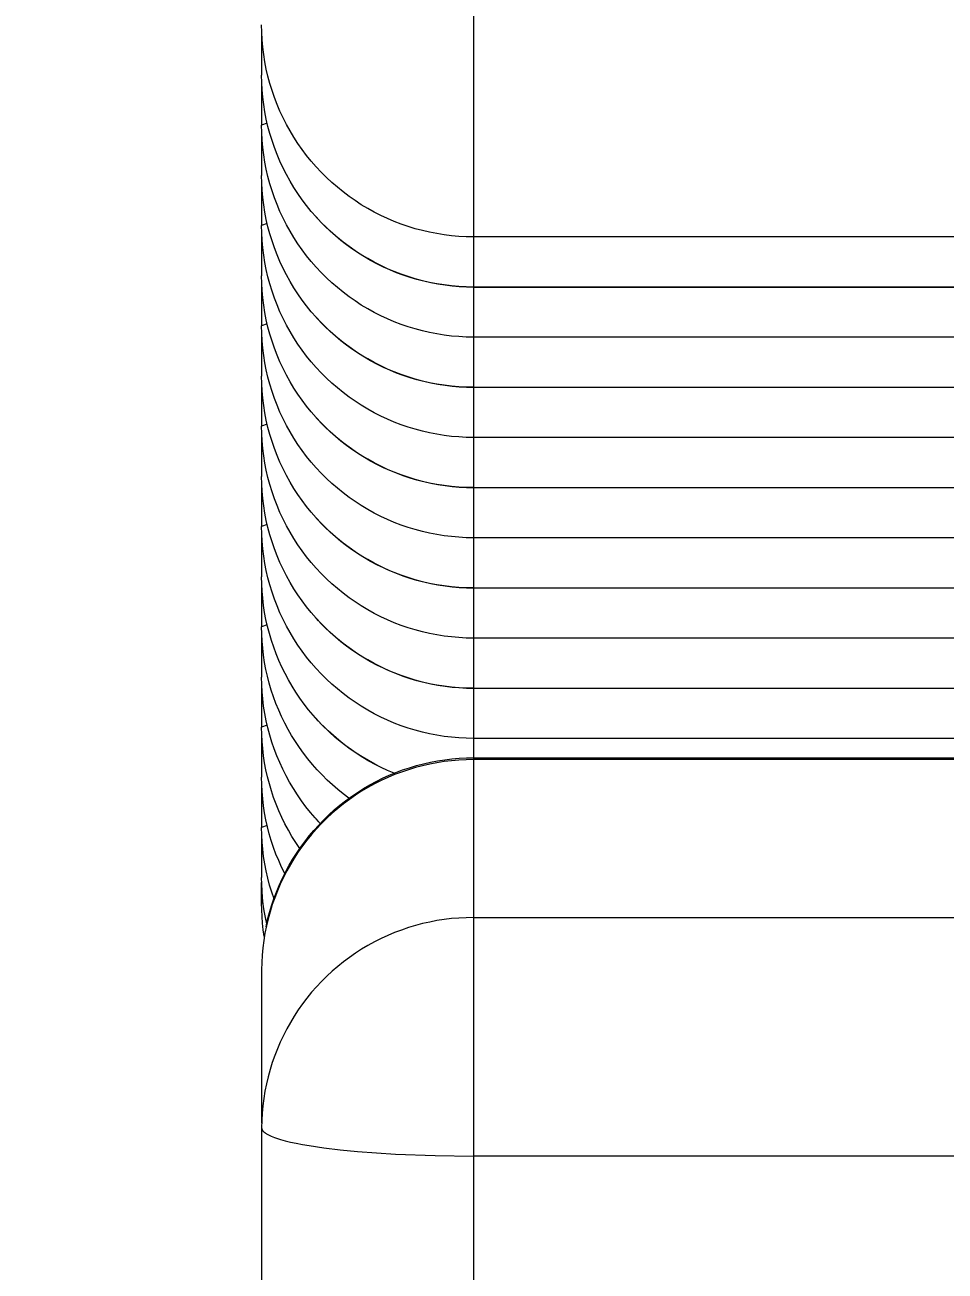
# Model space of a CAD drawing. Header units: inches. Extents: x -16 to 183, y -17 to 123.
# Drawn here: x -7.903 to -7.049, y 120.677 to 121.833 of the extents above; entities that cross this region are included whole.
import ezdxf

# ---------------------------------------------------------------- set-up
doc = ezdxf.new("R2010")
doc.units = ezdxf.units.IN
doc.layers.add('ZANO_R', color=7, linetype='Continuous', lineweight=0)
doc.layers.add('ZANO_W', color=1, linetype='Continuous', lineweight=0)
doc.styles.get("Standard").update_dxf_attribs({"font": 'arial.ttf'})
doc.dimstyles.new('amerykanie', dxfattribs={"dimtxt": 50, "dimasz": 50, "dimexe": 0.5, "dimexo": 0.5, "dimgap": 1, "dimtad": 1, "dimdec": 0, "dimzin": 0, "dimlunit": 5, "dimtxsty": 'Standard', "dimcen": 0.09, "dimclrd": 1, "dimclre": 1, "dimclrt": 1, "dimazin": 0, "dimtfac": 1, "dimtdec": 0, "dimtmove": 0, "dimatfit": 3, "dimfxl": 1, "dimtzin": 0, "dimarcsym": 1})

# ---------------------------------------------------------------- blocks, each defined once
blk = doc.blocks.new('*D362')
at = {"layer": 'ZANO_W', "color": 1, "lineweight": -2}
for p, q in [((-7.9507, 123.1335), (-12.7753, 123.1335)), ((-12.2753, 122.1335), (-12.2753, 106.0308)), ((-7.8329, 105.0308), (-12.7753, 105.0308))]:
    blk.add_line(p, q, dxfattribs=at)
at = {"layer": 'ZANO_W', "color": 1}
for points in [[(-12.1087, 122.1335), (-12.442, 122.1335), (-12.2753, 123.1335)], [(-12.442, 106.0308), (-12.1087, 106.0308), (-12.2753, 105.0308)]]:
    blk.add_solid(points, dxfattribs=at)
at = {"layer": 'ZANO_W', "color": 1, "insert": (-13.6155, 114.0822), "char_height": 1.625, "attachment_point": 5, "rotation": 90}
blk.add_mtext('18 1/8', dxfattribs=at)

msp = doc.modelspace()

# ---------------------------------------------------------------- linework, layer by layer
at = {"layer": 'ZANO_R'}
for p, q in [((-7.48676, 121.84149), (-7.48676, 121.6365)), ((-7.68348, 121.82631), (-7.68361, 121.83318)), ((-7.68361, 121.82881), (-7.68361, 121.78663)), ((-7.68312, 121.81945), (-7.68348, 121.82631)), ((-7.68252, 121.81261), (-7.68312, 121.81945)), ((-7.68168, 121.8058), (-7.68252, 121.81261)), ((-7.6806, 121.79901), (-7.68168, 121.8058)), ((-7.67929, 121.79227), (-7.6806, 121.79901)), ((-7.67774, 121.78558), (-7.67929, 121.79227)), ((-7.68348, 121.77976), (-7.68361, 121.78663)), ((-7.68361, 121.78226), (-7.68361, 121.74026)), ((-7.68361, 121.78198), (-7.68361, 121.74026)), ((-7.68312, 121.7729), (-7.68348, 121.77976)), ((-7.67596, 121.77895), (-7.67774, 121.78558)), ((-7.67395, 121.77238), (-7.67596, 121.77895)), ((-7.68252, 121.76606), (-7.68312, 121.7729)), ((-7.68168, 121.75925), (-7.68252, 121.76606)), ((-7.67171, 121.76589), (-7.67395, 121.77238)), ((-7.66925, 121.75948), (-7.67171, 121.76589)), ((-7.6806, 121.75246), (-7.68168, 121.75925)), ((-7.66656, 121.75316), (-7.66925, 121.75948)), ((-7.66365, 121.74693), (-7.66656, 121.75316)), ((-7.67846, 121.74197), (-7.68361, 121.74008)), ((-7.67929, 121.74572), (-7.6806, 121.75246)), ((-7.67774, 121.73903), (-7.67929, 121.74572)), ((-7.66053, 121.74082), (-7.66365, 121.74693)), ((-7.68348, 121.73321), (-7.68361, 121.74008)), ((-7.68361, 121.73571), (-7.68361, 121.69353)), ((-7.68312, 121.72635), (-7.68348, 121.73321)), ((-7.67596, 121.7324), (-7.67774, 121.73903)), ((-7.67395, 121.72583), (-7.67596, 121.7324)), ((-7.6572, 121.73481), (-7.66053, 121.74082)), ((-7.65366, 121.72892), (-7.6572, 121.73481)), ((-7.68252, 121.71951), (-7.68312, 121.72635)), ((-7.68168, 121.7127), (-7.68252, 121.71951)), ((-7.67171, 121.71934), (-7.67395, 121.72583)), ((-7.66925, 121.71293), (-7.67171, 121.71934)), ((-7.64992, 121.72317), (-7.65366, 121.72892)), ((-7.64598, 121.71754), (-7.64992, 121.72317)), ((-7.6806, 121.70591), (-7.68168, 121.7127)), ((-7.66656, 121.70661), (-7.66925, 121.71293)), ((-7.66365, 121.70038), (-7.66656, 121.70661)), ((-7.64184, 121.71206), (-7.64598, 121.71754)), ((-7.63752, 121.70672), (-7.64184, 121.71206)), ((-7.63301, 121.70154), (-7.63752, 121.70672)), ((-7.67929, 121.69917), (-7.6806, 121.70591)), ((-7.67774, 121.69248), (-7.67929, 121.69917)), ((-7.66053, 121.69427), (-7.66365, 121.70038)), ((-7.62832, 121.69652), (-7.63301, 121.70154)), ((-7.62346, 121.69167), (-7.62832, 121.69652)), ((-7.68348, 121.68666), (-7.68361, 121.69353)), ((-7.68361, 121.68916), (-7.68361, 121.64716)), ((-7.68361, 121.68888), (-7.68361, 121.64716)), ((-7.68312, 121.6798), (-7.68348, 121.68666)), ((-7.67596, 121.68585), (-7.67774, 121.69248)), ((-7.67395, 121.67928), (-7.67596, 121.68585)), ((-7.6572, 121.68826), (-7.66053, 121.69427)), ((-7.65366, 121.68237), (-7.6572, 121.68826)), ((-7.61844, 121.68699), (-7.62346, 121.69167)), ((-7.61325, 121.68248), (-7.61844, 121.68699)), ((-7.68252, 121.67296), (-7.68312, 121.6798)), ((-7.68168, 121.66615), (-7.68252, 121.67296)), ((-7.67171, 121.67279), (-7.67395, 121.67928)), ((-7.66925, 121.66638), (-7.67171, 121.67279)), ((-7.64992, 121.67662), (-7.65366, 121.68237)), ((-7.64598, 121.67099), (-7.64992, 121.67662)), ((-7.60791, 121.67816), (-7.61325, 121.68248)), ((-7.60243, 121.67403), (-7.60791, 121.67816)), ((-7.5968, 121.67009), (-7.60243, 121.67403)), ((-7.6806, 121.65936), (-7.68168, 121.66615)), ((-7.66656, 121.66006), (-7.66925, 121.66638)), ((-7.66365, 121.65383), (-7.66656, 121.66006)), ((-7.64184, 121.66551), (-7.64598, 121.67099)), ((-7.63752, 121.66017), (-7.64184, 121.66551)), ((-7.63301, 121.65499), (-7.63752, 121.66017)), ((-7.59104, 121.66636), (-7.5968, 121.67009)), ((-7.58515, 121.66282), (-7.59104, 121.66636)), ((-7.57914, 121.6595), (-7.58515, 121.66282)), ((-7.67846, 121.64887), (-7.68361, 121.64698)), ((-7.67929, 121.65262), (-7.6806, 121.65936)), ((-7.67774, 121.64593), (-7.67929, 121.65262)), ((-7.66053, 121.64772), (-7.66365, 121.65383)), ((-7.63091, 121.65258), (-7.63303, 121.65489)), ((-7.62832, 121.64997), (-7.63301, 121.65499)), ((-7.62491, 121.6464), (-7.62957, 121.65115)), ((-7.62346, 121.64512), (-7.62832, 121.64997)), ((-7.57302, 121.65638), (-7.57914, 121.6595)), ((-7.56679, 121.65348), (-7.57302, 121.65638)), ((-7.56047, 121.6508), (-7.56679, 121.65348)), ((-7.55406, 121.64834), (-7.56047, 121.6508)), ((-7.68348, 121.64011), (-7.68361, 121.64698)), ((-7.68361, 121.64261), (-7.68361, 121.60043)), ((-7.68312, 121.63325), (-7.68348, 121.64011)), ((-7.67596, 121.6393), (-7.67774, 121.64593)), ((-7.67395, 121.63273), (-7.67596, 121.6393)), ((-7.6572, 121.64171), (-7.66053, 121.64772)), ((-7.65366, 121.63582), (-7.6572, 121.64171)), ((-7.62008, 121.64181), (-7.62491, 121.6464)), ((-7.61844, 121.64044), (-7.62346, 121.64512)), ((-7.61511, 121.63738), (-7.62008, 121.64181)), ((-7.61325, 121.63593), (-7.61844, 121.64044)), ((-7.60999, 121.63313), (-7.61511, 121.63738)), ((-7.54756, 121.64611), (-7.55406, 121.64834)), ((-7.541, 121.6441), (-7.54756, 121.64611)), ((-7.53436, 121.64233), (-7.541, 121.6441)), ((-7.52767, 121.64079), (-7.53436, 121.64233)), ((-7.52093, 121.63948), (-7.52767, 121.64079)), ((-7.51414, 121.63841), (-7.52093, 121.63948)), ((-7.50732, 121.63757), (-7.51414, 121.63841)), ((-7.50048, 121.63698), (-7.50732, 121.63757)), ((-7.49362, 121.63662), (-7.50048, 121.63698)), ((-7.68252, 121.62641), (-7.68312, 121.63325)), ((-7.68168, 121.6196), (-7.68252, 121.62641)), ((-7.67171, 121.62624), (-7.67395, 121.63273)), ((-7.66925, 121.61983), (-7.67171, 121.62624)), ((-7.64992, 121.63007), (-7.65366, 121.63582)), ((-7.64598, 121.62444), (-7.64992, 121.63007)), ((-7.60791, 121.63161), (-7.61325, 121.63593)), ((-7.60473, 121.62905), (-7.60999, 121.63313)), ((-7.60243, 121.62748), (-7.60791, 121.63161)), ((-7.59933, 121.62515), (-7.60473, 121.62905)), ((-7.5968, 121.62354), (-7.60243, 121.62748)), ((-7.48676, 121.6365), (-7.49362, 121.63662)), ((-7.48676, 121.6365), (-7.48676, 121.58995)), ((62.98564, 121.6365), (-7.48676, 121.6365)), ((-7.6806, 121.61281), (-7.68168, 121.6196)), ((-7.66656, 121.61351), (-7.66925, 121.61983)), ((-7.64184, 121.61896), (-7.64598, 121.62444)), ((-7.63752, 121.61362), (-7.64184, 121.61896)), ((-7.59381, 121.62143), (-7.59933, 121.62515)), ((-7.59104, 121.61981), (-7.5968, 121.62354)), ((-7.58816, 121.61791), (-7.59381, 121.62143)), ((-7.58515, 121.61627), (-7.59104, 121.61981)), ((-7.5824, 121.61457), (-7.58816, 121.61791)), ((-7.57914, 121.61295), (-7.58515, 121.61627)), ((-7.57652, 121.61144), (-7.5824, 121.61457)), ((-7.67929, 121.60607), (-7.6806, 121.61281)), ((-7.67774, 121.59938), (-7.67929, 121.60607)), ((-7.66365, 121.60728), (-7.66656, 121.61351)), ((-7.66053, 121.60117), (-7.66365, 121.60728)), ((-7.63301, 121.60844), (-7.63752, 121.61362)), ((-7.62832, 121.60342), (-7.63301, 121.60844)), ((-7.62346, 121.59857), (-7.62832, 121.60342)), ((-7.57302, 121.60983), (-7.57914, 121.61295)), ((-7.57055, 121.6085), (-7.57652, 121.61144)), ((-7.56679, 121.60693), (-7.57302, 121.60983)), ((-7.56448, 121.60577), (-7.57055, 121.6085)), ((-7.56047, 121.60425), (-7.56679, 121.60693)), ((-7.55832, 121.60325), (-7.56448, 121.60577)), ((-7.55406, 121.60179), (-7.56047, 121.60425)), ((-7.55207, 121.60093), (-7.55832, 121.60325)), ((-7.68348, 121.59356), (-7.68361, 121.60043)), ((-7.68361, 121.59606), (-7.68361, 121.55406)), ((-7.68361, 121.59578), (-7.68361, 121.55406)), ((-7.68312, 121.5867), (-7.68348, 121.59356)), ((-7.67596, 121.59275), (-7.67774, 121.59938)), ((-7.67395, 121.58618), (-7.67596, 121.59275)), ((-7.6572, 121.59516), (-7.66053, 121.60117)), ((-7.65366, 121.58927), (-7.6572, 121.59516)), ((-7.61844, 121.59389), (-7.62346, 121.59857)), ((-7.61325, 121.58938), (-7.61844, 121.59389)), ((-7.54756, 121.59956), (-7.55406, 121.60179)), ((-7.54576, 121.59883), (-7.55207, 121.60093)), ((-7.541, 121.59755), (-7.54756, 121.59956)), ((-7.53937, 121.59694), (-7.54576, 121.59883)), ((-7.53436, 121.59578), (-7.541, 121.59755)), ((-7.53293, 121.59527), (-7.53937, 121.59694)), ((-7.52767, 121.59424), (-7.53436, 121.59578)), ((-7.52643, 121.59382), (-7.53293, 121.59527)), ((-7.52093, 121.59293), (-7.52767, 121.59424)), ((-7.51989, 121.59259), (-7.52643, 121.59382)), ((-7.51414, 121.59186), (-7.52093, 121.59293)), ((-7.51331, 121.59158), (-7.51989, 121.59259)), ((-7.50732, 121.59102), (-7.51414, 121.59186)), ((-7.5067, 121.59079), (-7.51331, 121.59158)), ((-7.50048, 121.59043), (-7.50732, 121.59102)), ((-7.50006, 121.59023), (-7.5067, 121.59079)), ((-7.68252, 121.57986), (-7.68312, 121.5867)), ((-7.68168, 121.57305), (-7.68252, 121.57986)), ((-7.67171, 121.57969), (-7.67395, 121.58618)), ((-7.66925, 121.57328), (-7.67171, 121.57969)), ((-7.64992, 121.58352), (-7.65366, 121.58927)), ((-7.64598, 121.57789), (-7.64992, 121.58352)), ((-7.60791, 121.58506), (-7.61325, 121.58938)), ((-7.60243, 121.58093), (-7.60791, 121.58506)), ((-7.5968, 121.57699), (-7.60243, 121.58093)), ((-7.49362, 121.59007), (-7.50048, 121.59043)), ((-7.49341, 121.58989), (-7.50006, 121.59023)), ((-7.48676, 121.58995), (-7.49362, 121.59007)), ((-7.48676, 121.58978), (-7.49341, 121.58989)), ((-7.48676, 121.58995), (-7.48676, 121.58982)), ((-7.48676, 121.58995), (-5.3214, 121.58995)), ((-7.48676, 121.58982), (-7.48676, 121.5434)), ((-5.3214, 121.58978), (-7.48676, 121.58978)), ((-7.6806, 121.56626), (-7.68168, 121.57305)), ((-7.66656, 121.56696), (-7.66925, 121.57328)), ((-7.64184, 121.57241), (-7.64598, 121.57789)), ((-7.63752, 121.56707), (-7.64184, 121.57241)), ((-7.59104, 121.57326), (-7.5968, 121.57699)), ((-7.58515, 121.56972), (-7.59104, 121.57326)), ((-7.57914, 121.5664), (-7.58515, 121.56972)), ((-7.67929, 121.55952), (-7.6806, 121.56626)), ((-7.67774, 121.55283), (-7.67929, 121.55952)), ((-7.66365, 121.56073), (-7.66656, 121.56696)), ((-7.66053, 121.55462), (-7.66365, 121.56073)), ((-7.63301, 121.56189), (-7.63752, 121.56707)), ((-7.63091, 121.55948), (-7.63303, 121.56179)), ((-7.62832, 121.55687), (-7.63301, 121.56189)), ((-7.62491, 121.5533), (-7.62957, 121.55805)), ((-7.62346, 121.55202), (-7.62832, 121.55687)), ((-7.57302, 121.56328), (-7.57914, 121.5664)), ((-7.56679, 121.56038), (-7.57302, 121.56328)), ((-7.56047, 121.5577), (-7.56679, 121.56038)), ((-7.55406, 121.55524), (-7.56047, 121.5577)), ((-7.67846, 121.55577), (-7.68361, 121.55388)), ((-7.68348, 121.54701), (-7.68361, 121.55388)), ((-7.68361, 121.54951), (-7.68361, 121.50733)), ((-7.68312, 121.54015), (-7.68348, 121.54701)), ((-7.67596, 121.5462), (-7.67774, 121.55283)), ((-7.67395, 121.53963), (-7.67596, 121.5462)), ((-7.6572, 121.54861), (-7.66053, 121.55462)), ((-7.65366, 121.54272), (-7.6572, 121.54861)), ((-7.62008, 121.54871), (-7.62491, 121.5533)), ((-7.61844, 121.54734), (-7.62346, 121.55202)), ((-7.61511, 121.54428), (-7.62008, 121.54871)), ((-7.61325, 121.54283), (-7.61844, 121.54734)), ((-7.54756, 121.55301), (-7.55406, 121.55524)), ((-7.541, 121.551), (-7.54756, 121.55301)), ((-7.53436, 121.54923), (-7.541, 121.551)), ((-7.52767, 121.54769), (-7.53436, 121.54923)), ((-7.52093, 121.54638), (-7.52767, 121.54769)), ((-7.51414, 121.54531), (-7.52093, 121.54638)), ((-7.50732, 121.54447), (-7.51414, 121.54531)), ((-7.50048, 121.54388), (-7.50732, 121.54447)), ((-7.68252, 121.53331), (-7.68312, 121.54015)), ((-7.68168, 121.5265), (-7.68252, 121.53331)), ((-7.67171, 121.53314), (-7.67395, 121.53963)), ((-7.66925, 121.52673), (-7.67171, 121.53314)), ((-7.64992, 121.53697), (-7.65366, 121.54272)), ((-7.64598, 121.53134), (-7.64992, 121.53697)), ((-7.60999, 121.54003), (-7.61511, 121.54428)), ((-7.60791, 121.53851), (-7.61325, 121.54283)), ((-7.60473, 121.53595), (-7.60999, 121.54003)), ((-7.60243, 121.53438), (-7.60791, 121.53851)), ((-7.59933, 121.53205), (-7.60473, 121.53595)), ((-7.5968, 121.53044), (-7.60243, 121.53438)), ((-7.49362, 121.54352), (-7.50048, 121.54388)), ((-7.48676, 121.5434), (-7.49362, 121.54352)), ((-7.48676, 121.5434), (-7.48676, 121.49686)), ((-5.3214, 121.5434), (-7.48676, 121.5434)), ((-7.6806, 121.51971), (-7.68168, 121.5265)), ((-7.66656, 121.52041), (-7.66925, 121.52673)), ((-7.64184, 121.52586), (-7.64598, 121.53134)), ((-7.63752, 121.52052), (-7.64184, 121.52586)), ((-7.59381, 121.52833), (-7.59933, 121.53205)), ((-7.59104, 121.52671), (-7.5968, 121.53044)), ((-7.58816, 121.52481), (-7.59381, 121.52833)), ((-7.58515, 121.52317), (-7.59104, 121.52671)), ((-7.5824, 121.52147), (-7.58816, 121.52481)), ((-7.57914, 121.51985), (-7.58515, 121.52317)), ((-7.57652, 121.51834), (-7.5824, 121.52147)), ((-7.67929, 121.51297), (-7.6806, 121.51971)), ((-7.67774, 121.50628), (-7.67929, 121.51297)), ((-7.66365, 121.51418), (-7.66656, 121.52041)), ((-7.66053, 121.50807), (-7.66365, 121.51418)), ((-7.63301, 121.51534), (-7.63752, 121.52052)), ((-7.62832, 121.51032), (-7.63301, 121.51534)), ((-7.62346, 121.50547), (-7.62832, 121.51032)), ((-7.57302, 121.51673), (-7.57914, 121.51985)), ((-7.57055, 121.5154), (-7.57652, 121.51834)), ((-7.56679, 121.51383), (-7.57302, 121.51673)), ((-7.56448, 121.51267), (-7.57055, 121.5154)), ((-7.56047, 121.51115), (-7.56679, 121.51383)), ((-7.55832, 121.51015), (-7.56448, 121.51267)), ((-7.55406, 121.50869), (-7.56047, 121.51115)), ((-7.55207, 121.50783), (-7.55832, 121.51015)), ((-7.68348, 121.50046), (-7.68361, 121.50733)), ((-7.68361, 121.50296), (-7.68361, 121.46096)), ((-7.68361, 121.50268), (-7.68361, 121.46096)), ((-7.68312, 121.4936), (-7.68348, 121.50046)), ((-7.67596, 121.49965), (-7.67774, 121.50628)), ((-7.67395, 121.49308), (-7.67596, 121.49965)), ((-7.6572, 121.50206), (-7.66053, 121.50807)), ((-7.65366, 121.49618), (-7.6572, 121.50206)), ((-7.61844, 121.50079), (-7.62346, 121.50547)), ((-7.61325, 121.49628), (-7.61844, 121.50079)), ((-7.54756, 121.50646), (-7.55406, 121.50869)), ((-7.54576, 121.50573), (-7.55207, 121.50783)), ((-7.541, 121.50445), (-7.54756, 121.50646)), ((-7.53937, 121.50384), (-7.54576, 121.50573)), ((-7.53436, 121.50268), (-7.541, 121.50445)), ((-7.53293, 121.50217), (-7.53937, 121.50384)), ((-7.52767, 121.50114), (-7.53436, 121.50268)), ((-7.52643, 121.50072), (-7.53293, 121.50217)), ((-7.52093, 121.49983), (-7.52767, 121.50114)), ((-7.51989, 121.49949), (-7.52643, 121.50072)), ((-7.51414, 121.49876), (-7.52093, 121.49983)), ((-7.51331, 121.49848), (-7.51989, 121.49949)), ((-7.50732, 121.49792), (-7.51414, 121.49876)), ((-7.5067, 121.49769), (-7.51331, 121.49848)), ((-7.68252, 121.48676), (-7.68312, 121.4936)), ((-7.68168, 121.47995), (-7.68252, 121.48676)), ((-7.67171, 121.48659), (-7.67395, 121.49308)), ((-7.66925, 121.48018), (-7.67171, 121.48659)), ((-7.64992, 121.49042), (-7.65366, 121.49618)), ((-7.64598, 121.48479), (-7.64992, 121.49042)), ((-7.60791, 121.49196), (-7.61325, 121.49628)), ((-7.60243, 121.48783), (-7.60791, 121.49196)), ((-7.5968, 121.4839), (-7.60243, 121.48783)), ((-7.50048, 121.49733), (-7.50732, 121.49792)), ((-7.50006, 121.49713), (-7.5067, 121.49769)), ((-7.49362, 121.49697), (-7.50048, 121.49733)), ((-7.49341, 121.49679), (-7.50006, 121.49713)), ((-7.48676, 121.49686), (-7.49362, 121.49697)), ((-7.48676, 121.49668), (-7.49341, 121.49679)), ((-7.48676, 121.49686), (-7.48676, 121.49672)), ((-7.48676, 121.49686), (-5.3214, 121.49686)), ((-7.48676, 121.49672), (-7.48676, 121.45031)), ((-5.3214, 121.49668), (-7.48676, 121.49668)), ((-7.6806, 121.47316), (-7.68168, 121.47995)), ((-7.66656, 121.47386), (-7.66925, 121.48018)), ((-7.64184, 121.47931), (-7.64598, 121.48479)), ((-7.63752, 121.47397), (-7.64184, 121.47931)), ((-7.59104, 121.48016), (-7.5968, 121.4839)), ((-7.58515, 121.47662), (-7.59104, 121.48016)), ((-7.57914, 121.4733), (-7.58515, 121.47662)), ((-7.67929, 121.46642), (-7.6806, 121.47316)), ((-7.67774, 121.45973), (-7.67929, 121.46642)), ((-7.66365, 121.46763), (-7.66656, 121.47386)), ((-7.66053, 121.46152), (-7.66365, 121.46763)), ((-7.63301, 121.46879), (-7.63752, 121.47397)), ((-7.63091, 121.46638), (-7.63303, 121.46869)), ((-7.62832, 121.46377), (-7.63301, 121.46879)), ((-7.62491, 121.4602), (-7.62957, 121.46495)), ((-7.62346, 121.45892), (-7.62832, 121.46377)), ((-7.57302, 121.47018), (-7.57914, 121.4733)), ((-7.56679, 121.46728), (-7.57302, 121.47018)), ((-7.56047, 121.4646), (-7.56679, 121.46728)), ((-7.55406, 121.46214), (-7.56047, 121.4646)), ((-7.67846, 121.46267), (-7.68361, 121.46078)), ((-7.68348, 121.45391), (-7.68361, 121.46078)), ((-7.68361, 121.45641), (-7.68361, 121.41423)), ((-7.68312, 121.44705), (-7.68348, 121.45391)), ((-7.67596, 121.4531), (-7.67774, 121.45973)), ((-7.67395, 121.44653), (-7.67596, 121.4531)), ((-7.6572, 121.45551), (-7.66053, 121.46152)), ((-7.65366, 121.44963), (-7.6572, 121.45551)), ((-7.62008, 121.45561), (-7.62491, 121.4602)), ((-7.61844, 121.45424), (-7.62346, 121.45892)), ((-7.61511, 121.45118), (-7.62008, 121.45561)), ((-7.61325, 121.44973), (-7.61844, 121.45424)), ((-7.54756, 121.45991), (-7.55406, 121.46214)), ((-7.541, 121.4579), (-7.54756, 121.45991)), ((-7.53436, 121.45613), (-7.541, 121.4579)), ((-7.52767, 121.45459), (-7.53436, 121.45613)), ((-7.52093, 121.45328), (-7.52767, 121.45459)), ((-7.51414, 121.45221), (-7.52093, 121.45328)), ((-7.50732, 121.45137), (-7.51414, 121.45221)), ((-7.68252, 121.44021), (-7.68312, 121.44705)), ((-7.67171, 121.44004), (-7.67395, 121.44653)), ((-7.64992, 121.44387), (-7.65366, 121.44963)), ((-7.64598, 121.43824), (-7.64992, 121.44387)), ((-7.60999, 121.44693), (-7.61511, 121.45118)), ((-7.60791, 121.44541), (-7.61325, 121.44973)), ((-7.60473, 121.44285), (-7.60999, 121.44693)), ((-7.60243, 121.44128), (-7.60791, 121.44541)), ((-7.59933, 121.43895), (-7.60473, 121.44285)), ((-7.5968, 121.43735), (-7.60243, 121.44128)), ((-7.50048, 121.45078), (-7.50732, 121.45137)), ((-7.49362, 121.45042), (-7.50048, 121.45078)), ((-7.48676, 121.45031), (-7.49362, 121.45042)), ((-7.48676, 121.45031), (-7.48676, 121.40376)), ((-5.3214, 121.45031), (-7.48676, 121.45031)), ((-7.68168, 121.4334), (-7.68252, 121.44021)), ((-7.6806, 121.42661), (-7.68168, 121.4334)), ((-7.66925, 121.43363), (-7.67171, 121.44004)), ((-7.66656, 121.42731), (-7.66925, 121.43363)), ((-7.64184, 121.43276), (-7.64598, 121.43824)), ((-7.63752, 121.42742), (-7.64184, 121.43276)), ((-7.59381, 121.43523), (-7.59933, 121.43895)), ((-7.59104, 121.43361), (-7.5968, 121.43735)), ((-7.58816, 121.43171), (-7.59381, 121.43523)), ((-7.58515, 121.43007), (-7.59104, 121.43361)), ((-7.5824, 121.42837), (-7.58816, 121.43171)), ((-7.57914, 121.42675), (-7.58515, 121.43007)), ((-7.67929, 121.41987), (-7.6806, 121.42661)), ((-7.67774, 121.41318), (-7.67929, 121.41987)), ((-7.66365, 121.42108), (-7.66656, 121.42731)), ((-7.66053, 121.41497), (-7.66365, 121.42108)), ((-7.63301, 121.42224), (-7.63752, 121.42742)), ((-7.62832, 121.41722), (-7.63301, 121.42224)), ((-7.62346, 121.41237), (-7.62832, 121.41722)), ((-7.57652, 121.42524), (-7.5824, 121.42837)), ((-7.57302, 121.42363), (-7.57914, 121.42675)), ((-7.57055, 121.4223), (-7.57652, 121.42524)), ((-7.56679, 121.42073), (-7.57302, 121.42363)), ((-7.56448, 121.41957), (-7.57055, 121.4223)), ((-7.56047, 121.41805), (-7.56679, 121.42073)), ((-7.55832, 121.41705), (-7.56448, 121.41957)), ((-7.55406, 121.41559), (-7.56047, 121.41805)), ((-7.68348, 121.40736), (-7.68361, 121.41423)), ((-7.68361, 121.40986), (-7.68361, 121.36786)), ((-7.68361, 121.40958), (-7.68361, 121.36786)), ((-7.68312, 121.4005), (-7.68348, 121.40736)), ((-7.67596, 121.40655), (-7.67774, 121.41318)), ((-7.67395, 121.39998), (-7.67596, 121.40655)), ((-7.6572, 121.40896), (-7.66053, 121.41497)), ((-7.65366, 121.40308), (-7.6572, 121.40896)), ((-7.61844, 121.40769), (-7.62346, 121.41237)), ((-7.61325, 121.40318), (-7.61844, 121.40769)), ((-7.55207, 121.41473), (-7.55832, 121.41705)), ((-7.54756, 121.41336), (-7.55406, 121.41559)), ((-7.54576, 121.41263), (-7.55207, 121.41473)), ((-7.541, 121.41135), (-7.54756, 121.41336)), ((-7.53937, 121.41074), (-7.54576, 121.41263)), ((-7.53436, 121.40958), (-7.541, 121.41135)), ((-7.53293, 121.40907), (-7.53937, 121.41074)), ((-7.52767, 121.40804), (-7.53436, 121.40958)), ((-7.52643, 121.40762), (-7.53293, 121.40907)), ((-7.52093, 121.40673), (-7.52767, 121.40804)), ((-7.51989, 121.40639), (-7.52643, 121.40762)), ((-7.51414, 121.40566), (-7.52093, 121.40673)), ((-7.51331, 121.40538), (-7.51989, 121.40639)), ((-7.50732, 121.40482), (-7.51414, 121.40566)), ((-7.68252, 121.39366), (-7.68312, 121.4005)), ((-7.67171, 121.39349), (-7.67395, 121.39998)), ((-7.64992, 121.39732), (-7.65366, 121.40308)), ((-7.64598, 121.39169), (-7.64992, 121.39732)), ((-7.60791, 121.39886), (-7.61325, 121.40318)), ((-7.60243, 121.39473), (-7.60791, 121.39886)), ((-7.5968, 121.3908), (-7.60243, 121.39473)), ((-7.5067, 121.40459), (-7.51331, 121.40538)), ((-7.50048, 121.40423), (-7.50732, 121.40482)), ((-7.50006, 121.40403), (-7.5067, 121.40459)), ((-7.49362, 121.40387), (-7.50048, 121.40423)), ((-7.49341, 121.40369), (-7.50006, 121.40403)), ((-7.48676, 121.40376), (-7.49362, 121.40387)), ((-7.48676, 121.40358), (-7.49341, 121.40369)), ((-7.48676, 121.40376), (-7.48676, 121.40364)), ((-7.48676, 121.40376), (-5.3214, 121.40376)), ((-7.48676, 121.40364), (-7.48676, 121.35721)), ((-5.3214, 121.40358), (-7.48676, 121.40358)), ((-7.68168, 121.38685), (-7.68252, 121.39366)), ((-7.6806, 121.38006), (-7.68168, 121.38685)), ((-7.66925, 121.38708), (-7.67171, 121.39349)), ((-7.66656, 121.38076), (-7.66925, 121.38708)), ((-7.64184, 121.38621), (-7.64598, 121.39169)), ((-7.63752, 121.38087), (-7.64184, 121.38621)), ((-7.59104, 121.38706), (-7.5968, 121.3908)), ((-7.58515, 121.38352), (-7.59104, 121.38706)), ((-7.57914, 121.3802), (-7.58515, 121.38352)), ((-7.67929, 121.37332), (-7.6806, 121.38006)), ((-7.67774, 121.36663), (-7.67929, 121.37332)), ((-7.66365, 121.37453), (-7.66656, 121.38076)), ((-7.66053, 121.36842), (-7.66365, 121.37453)), ((-7.63301, 121.37569), (-7.63752, 121.38087)), ((-7.63091, 121.37328), (-7.63303, 121.37559)), ((-7.62832, 121.37067), (-7.63301, 121.37569)), ((-7.62491, 121.3671), (-7.62957, 121.37185)), ((-7.57302, 121.37708), (-7.57914, 121.3802)), ((-7.56679, 121.37418), (-7.57302, 121.37708)), ((-7.56047, 121.3715), (-7.56679, 121.37418)), ((-7.55406, 121.36904), (-7.56047, 121.3715)), ((-7.67846, 121.36957), (-7.68361, 121.36768)), ((-7.68348, 121.36081), (-7.68361, 121.36768)), ((-7.68361, 121.36331), (-7.68361, 121.32113)), ((-7.68312, 121.35396), (-7.68348, 121.36081)), ((-7.67596, 121.36), (-7.67774, 121.36663)), ((-7.67395, 121.35343), (-7.67596, 121.36)), ((-7.6572, 121.36241), (-7.66053, 121.36842)), ((-7.65366, 121.35653), (-7.6572, 121.36241)), ((-7.62346, 121.36582), (-7.62832, 121.37067)), ((-7.62008, 121.36251), (-7.62491, 121.3671)), ((-7.61844, 121.36114), (-7.62346, 121.36582)), ((-7.61511, 121.35808), (-7.62008, 121.36251)), ((-7.61325, 121.35663), (-7.61844, 121.36114)), ((-7.54756, 121.36681), (-7.55406, 121.36904)), ((-7.541, 121.3648), (-7.54756, 121.36681)), ((-7.53436, 121.36303), (-7.541, 121.3648)), ((-7.52767, 121.36149), (-7.53436, 121.36303)), ((-7.52093, 121.36018), (-7.52767, 121.36149)), ((-7.51414, 121.35911), (-7.52093, 121.36018)), ((-7.68252, 121.34711), (-7.68312, 121.35396)), ((-7.67171, 121.34694), (-7.67395, 121.35343)), ((-7.64992, 121.35077), (-7.65366, 121.35653)), ((-7.64598, 121.34514), (-7.64992, 121.35077)), ((-7.60999, 121.35383), (-7.61511, 121.35808)), ((-7.60791, 121.35231), (-7.61325, 121.35663)), ((-7.60473, 121.34975), (-7.60999, 121.35383)), ((-7.60243, 121.34818), (-7.60791, 121.35231)), ((-7.59933, 121.34585), (-7.60473, 121.34975)), ((-7.5968, 121.34425), (-7.60243, 121.34818)), ((-7.50732, 121.35827), (-7.51414, 121.35911)), ((-7.50048, 121.35768), (-7.50732, 121.35827)), ((-7.49362, 121.35732), (-7.50048, 121.35768)), ((-7.48676, 121.35721), (-7.49362, 121.35732)), ((-7.48676, 121.35721), (-7.48676, 121.31066)), ((-5.3214, 121.35721), (-7.48676, 121.35721)), ((-7.68168, 121.3403), (-7.68252, 121.34711)), ((-7.6806, 121.33351), (-7.68168, 121.3403)), ((-7.66925, 121.34053), (-7.67171, 121.34694)), ((-7.66656, 121.33421), (-7.66925, 121.34053)), ((-7.64184, 121.33966), (-7.64598, 121.34514)), ((-7.63752, 121.33432), (-7.64184, 121.33966)), ((-7.59381, 121.34213), (-7.59933, 121.34585)), ((-7.59104, 121.34051), (-7.5968, 121.34425)), ((-7.58816, 121.33861), (-7.59381, 121.34213)), ((-7.58515, 121.33697), (-7.59104, 121.34051)), ((-7.5824, 121.33527), (-7.58816, 121.33861)), ((-7.57914, 121.33365), (-7.58515, 121.33697)), ((-7.67929, 121.32677), (-7.6806, 121.33351)), ((-7.67774, 121.32008), (-7.67929, 121.32677)), ((-7.66365, 121.32798), (-7.66656, 121.33421)), ((-7.66053, 121.32187), (-7.66365, 121.32798)), ((-7.63301, 121.32914), (-7.63752, 121.33432)), ((-7.62832, 121.32412), (-7.63301, 121.32914)), ((-7.57652, 121.33214), (-7.5824, 121.33527)), ((-7.57302, 121.33053), (-7.57914, 121.33365)), ((-7.57055, 121.3292), (-7.57652, 121.33214)), ((-7.56679, 121.32763), (-7.57302, 121.33053)), ((-7.56448, 121.32647), (-7.57055, 121.3292)), ((-7.56047, 121.32495), (-7.56679, 121.32763)), ((-7.55832, 121.32395), (-7.56448, 121.32647)), ((-7.55406, 121.32249), (-7.56047, 121.32495)), ((-7.68349, 121.31446), (-7.68361, 121.32113)), ((-7.68361, 121.31677), (-7.68361, 121.27476)), ((-7.68315, 121.3078), (-7.68349, 121.31446)), ((-7.67596, 121.31345), (-7.67774, 121.32008)), ((-7.67395, 121.30688), (-7.67596, 121.31345)), ((-7.6572, 121.31586), (-7.66053, 121.32187)), ((-7.65366, 121.30998), (-7.6572, 121.31586)), ((-7.62346, 121.31927), (-7.62832, 121.32412)), ((-7.61844, 121.31459), (-7.62346, 121.31927)), ((-7.61325, 121.31008), (-7.61844, 121.31459)), ((-7.55207, 121.32163), (-7.55832, 121.32395)), ((-7.54756, 121.32026), (-7.55406, 121.32249)), ((-7.54576, 121.31953), (-7.55207, 121.32163)), ((-7.541, 121.31825), (-7.54756, 121.32026)), ((-7.53937, 121.31764), (-7.54576, 121.31953)), ((-7.53436, 121.31648), (-7.541, 121.31825)), ((-7.53293, 121.31597), (-7.53937, 121.31764)), ((-7.52767, 121.31494), (-7.53436, 121.31648)), ((-7.52643, 121.31452), (-7.53293, 121.31597)), ((-7.52093, 121.31363), (-7.52767, 121.31494)), ((-7.51989, 121.31329), (-7.52643, 121.31452)), ((-7.51414, 121.31256), (-7.52093, 121.31363)), ((-7.51331, 121.31228), (-7.51989, 121.31329)), ((-7.68258, 121.30115), (-7.68315, 121.3078)), ((-7.67171, 121.30039), (-7.67395, 121.30688)), ((-7.64992, 121.30422), (-7.65366, 121.30998)), ((-7.64598, 121.29859), (-7.64992, 121.30422)), ((-7.60791, 121.30576), (-7.61325, 121.31008)), ((-7.60243, 121.30163), (-7.60791, 121.30576)), ((-7.5968, 121.2977), (-7.60243, 121.30163)), ((-7.50732, 121.31172), (-7.51414, 121.31256)), ((-7.5067, 121.31149), (-7.51331, 121.31228)), ((-7.50048, 121.31113), (-7.50732, 121.31172)), ((-7.50006, 121.31093), (-7.5067, 121.31149)), ((-7.49362, 121.31077), (-7.50048, 121.31113)), ((-7.49341, 121.31059), (-7.50006, 121.31093)), ((-7.48676, 121.31066), (-7.49362, 121.31077)), ((-7.48676, 121.31048), (-7.49341, 121.31059)), ((-7.48676, 121.31066), (-7.48676, 121.31054)), ((-7.48676, 121.31066), (-5.3214, 121.31066)), ((-7.48676, 121.31054), (-7.48676, 121.26411)), ((-5.3214, 121.31048), (-7.48676, 121.31048)), ((-7.68179, 121.29453), (-7.68258, 121.30115)), ((-7.68078, 121.28793), (-7.68179, 121.29453)), ((-7.66925, 121.29398), (-7.67171, 121.30039)), ((-7.66656, 121.28766), (-7.66925, 121.29398)), ((-7.64184, 121.29311), (-7.64598, 121.29859)), ((-7.63752, 121.28777), (-7.64184, 121.29311)), ((-7.59104, 121.29396), (-7.5968, 121.2977)), ((-7.58515, 121.29042), (-7.59104, 121.29396)), ((-7.57914, 121.2871), (-7.58515, 121.29042)), ((-7.67954, 121.28138), (-7.68078, 121.28793)), ((-7.67808, 121.27487), (-7.67954, 121.28138)), ((-7.66365, 121.28143), (-7.66656, 121.28766)), ((-7.66053, 121.27532), (-7.66365, 121.28143)), ((-7.63301, 121.28259), (-7.63752, 121.28777)), ((-7.63091, 121.28018), (-7.63303, 121.28249)), ((-7.62832, 121.27757), (-7.63301, 121.28259)), ((-7.62491, 121.274), (-7.62957, 121.27875)), ((-7.57302, 121.28398), (-7.57914, 121.2871)), ((-7.56679, 121.28108), (-7.57302, 121.28398)), ((-7.56047, 121.2784), (-7.56679, 121.28108)), ((-7.55406, 121.27594), (-7.56047, 121.2784)), ((-7.67846, 121.27647), (-7.68361, 121.27458)), ((-7.68349, 121.26796), (-7.68361, 121.27458)), ((-7.68361, 121.27022), (-7.68361, 121.22803)), ((-7.68316, 121.26135), (-7.68349, 121.26796)), ((-7.6764, 121.26841), (-7.67808, 121.27487)), ((-7.6745, 121.26202), (-7.6764, 121.26841)), ((-7.6572, 121.26931), (-7.66053, 121.27532)), ((-7.65366, 121.26343), (-7.6572, 121.26931)), ((-7.62346, 121.27272), (-7.62832, 121.27757)), ((-7.62008, 121.26941), (-7.62491, 121.274)), ((-7.61844, 121.26804), (-7.62346, 121.27272)), ((-7.61511, 121.26498), (-7.62008, 121.26941)), ((-7.61325, 121.26353), (-7.61844, 121.26804)), ((-7.54756, 121.27371), (-7.55406, 121.27594)), ((-7.541, 121.2717), (-7.54756, 121.27371)), ((-7.53436, 121.26993), (-7.541, 121.2717)), ((-7.52767, 121.26839), (-7.53436, 121.26993)), ((-7.52093, 121.26708), (-7.52767, 121.26839)), ((-7.51414, 121.26601), (-7.52093, 121.26708)), ((-7.6826, 121.25475), (-7.68316, 121.26135)), ((-7.67238, 121.25569), (-7.6745, 121.26202)), ((-7.67006, 121.24944), (-7.67238, 121.25569)), ((-7.64992, 121.25767), (-7.65366, 121.26343)), ((-7.64598, 121.25204), (-7.64992, 121.25767)), ((-7.60999, 121.26073), (-7.61511, 121.26498)), ((-7.60791, 121.25921), (-7.61325, 121.26353)), ((-7.60473, 121.25665), (-7.60999, 121.26073)), ((-7.60243, 121.25508), (-7.60791, 121.25921)), ((-7.59933, 121.25275), (-7.60473, 121.25665)), ((-7.50732, 121.26517), (-7.51414, 121.26601)), ((-7.50048, 121.26458), (-7.50732, 121.26517)), ((-7.49362, 121.26422), (-7.50048, 121.26458)), ((-7.48676, 121.26411), (-7.49362, 121.26422)), ((-7.48676, 121.26411), (-7.48676, 121.21756)), ((-5.3214, 121.26411), (-7.48676, 121.26411)), ((-7.68182, 121.24818), (-7.6826, 121.25475)), ((-7.68082, 121.24163), (-7.68182, 121.24818)), ((-7.66752, 121.24327), (-7.67006, 121.24944)), ((-7.64184, 121.24656), (-7.64598, 121.25204)), ((-7.63752, 121.24122), (-7.64184, 121.24656)), ((-7.5968, 121.25115), (-7.60243, 121.25508)), ((-7.59381, 121.24903), (-7.59933, 121.25275)), ((-7.59104, 121.24741), (-7.5968, 121.25115)), ((-7.58816, 121.24551), (-7.59381, 121.24903)), ((-7.58515, 121.24387), (-7.59104, 121.24741)), ((-7.5824, 121.24217), (-7.58816, 121.24551)), ((-7.57914, 121.24055), (-7.58515, 121.24387)), ((-7.6796, 121.23513), (-7.68082, 121.24163)), ((-7.67817, 121.22867), (-7.6796, 121.23513)), ((-7.66477, 121.23719), (-7.66752, 121.24327)), ((-7.66182, 121.2312), (-7.66477, 121.23719)), ((-7.63301, 121.23604), (-7.63752, 121.24122)), ((-7.62832, 121.23102), (-7.63301, 121.23604)), ((-7.57652, 121.23904), (-7.5824, 121.24217)), ((-7.57302, 121.23743), (-7.57914, 121.24055)), ((-7.57055, 121.2361), (-7.57652, 121.23904)), ((-7.56679, 121.23453), (-7.57302, 121.23743)), ((-7.56448, 121.23337), (-7.57055, 121.2361)), ((-7.56047, 121.23185), (-7.56679, 121.23453)), ((-7.55832, 121.23085), (-7.56448, 121.23337)), ((-7.68349, 121.22122), (-7.68361, 121.22803)), ((-7.68361, 121.22367), (-7.68361, 121.18167)), ((-7.68361, 121.22338), (-7.68361, 121.18167)), ((-7.68313, 121.21441), (-7.68349, 121.22122)), ((-7.67651, 121.22226), (-7.67817, 121.22867)), ((-7.67464, 121.21591), (-7.67651, 121.22226)), ((-7.65867, 121.22532), (-7.66182, 121.2312)), ((-7.65532, 121.21955), (-7.65867, 121.22532)), ((-7.62346, 121.22617), (-7.62832, 121.23102)), ((-7.61844, 121.22149), (-7.62346, 121.22617)), ((-7.61325, 121.21698), (-7.61844, 121.22149)), ((-7.55406, 121.22939), (-7.56047, 121.23185)), ((-7.55207, 121.22853), (-7.55832, 121.23085)), ((-7.54756, 121.22716), (-7.55406, 121.22939)), ((-7.54576, 121.22643), (-7.55207, 121.22853)), ((-7.541, 121.22515), (-7.54756, 121.22716)), ((-7.53937, 121.22454), (-7.54576, 121.22643)), ((-7.53436, 121.22338), (-7.541, 121.22515)), ((-7.53293, 121.22287), (-7.53937, 121.22454)), ((-7.52767, 121.22184), (-7.53436, 121.22338)), ((-7.52643, 121.22142), (-7.53293, 121.22287)), ((-7.52093, 121.22053), (-7.52767, 121.22184)), ((-7.51989, 121.22019), (-7.52643, 121.22142)), ((-7.68254, 121.20762), (-7.68313, 121.21441)), ((-7.67256, 121.20962), (-7.67464, 121.21591)), ((-7.67027, 121.20341), (-7.67256, 121.20962)), ((-7.65178, 121.2139), (-7.65532, 121.21955)), ((-7.64804, 121.20837), (-7.65178, 121.2139)), ((-7.60791, 121.21266), (-7.61325, 121.21698)), ((-7.60243, 121.20853), (-7.60791, 121.21266)), ((-7.51414, 121.21946), (-7.52093, 121.22053)), ((-7.51331, 121.21918), (-7.51989, 121.22019)), ((-7.50732, 121.21862), (-7.51414, 121.21946)), ((-7.5067, 121.21839), (-7.51331, 121.21918)), ((-7.50048, 121.21803), (-7.50732, 121.21862)), ((-7.50006, 121.21783), (-7.5067, 121.21839)), ((-7.49362, 121.21767), (-7.50048, 121.21803)), ((-7.49341, 121.21749), (-7.50006, 121.21783)), ((-7.48676, 121.21756), (-7.49362, 121.21767)), ((-7.48676, 121.21738), (-7.49341, 121.21749)), ((-7.48676, 121.21756), (-7.48676, 121.21744)), ((-7.48676, 121.21756), (-6.19548, 121.21756)), ((-7.48676, 121.21744), (-7.48676, 121.17101)), ((-6.19585, 121.21738), (-7.48676, 121.21738)), ((-7.68172, 121.20085), (-7.68254, 121.20762)), ((-7.68066, 121.19412), (-7.68172, 121.20085)), ((-7.66776, 121.19728), (-7.67027, 121.20341)), ((-7.64412, 121.20297), (-7.64804, 121.20837)), ((-7.64002, 121.19771), (-7.64412, 121.20297)), ((-7.63575, 121.19259), (-7.64002, 121.19771)), ((-7.5968, 121.2046), (-7.60243, 121.20853)), ((-7.59104, 121.20086), (-7.5968, 121.2046)), ((-7.58515, 121.19732), (-7.59104, 121.20086)), ((-7.67937, 121.18743), (-7.68066, 121.19412)), ((-7.67784, 121.18078), (-7.67937, 121.18743)), ((-7.66506, 121.19124), (-7.66776, 121.19728)), ((-7.66215, 121.18529), (-7.66506, 121.19124)), ((-7.6313, 121.18761), (-7.63575, 121.19259)), ((-7.63091, 121.18708), (-7.63303, 121.18939)), ((-7.62669, 121.18279), (-7.6313, 121.18761)), ((-7.57914, 121.194), (-7.58515, 121.19732)), ((-7.57302, 121.19088), (-7.57914, 121.194)), ((-7.56679, 121.18798), (-7.57302, 121.19088)), ((-7.56047, 121.1853), (-7.56679, 121.18798)), ((-7.67846, 121.18337), (-7.68361, 121.18148)), ((-7.68349, 121.17482), (-7.68361, 121.18148)), ((-7.68361, 121.17712), (-7.68361, 121.13493)), ((-7.68316, 121.16817), (-7.68349, 121.17482)), ((-7.67609, 121.1742), (-7.67784, 121.18078)), ((-7.65905, 121.17944), (-7.66215, 121.18529)), ((-7.65574, 121.17371), (-7.65905, 121.17944)), ((-7.62504, 121.18104), (-7.62957, 121.18565)), ((-7.62192, 121.17813), (-7.62669, 121.18279)), ((-7.62037, 121.17657), (-7.62504, 121.18104)), ((-7.61699, 121.17364), (-7.62192, 121.17813)), ((-7.61556, 121.17227), (-7.62037, 121.17657)), ((-7.55406, 121.18284), (-7.56047, 121.1853)), ((-7.54756, 121.18061), (-7.55406, 121.18284)), ((-7.541, 121.1786), (-7.54756, 121.18061)), ((-7.53436, 121.17683), (-7.541, 121.1786)), ((-7.52767, 121.17529), (-7.53436, 121.17683)), ((-7.52093, 121.17398), (-7.52767, 121.17529)), ((-7.68259, 121.16154), (-7.68316, 121.16817)), ((-7.67411, 121.16767), (-7.67609, 121.1742)), ((-7.6719, 121.16122), (-7.67411, 121.16767)), ((-7.65225, 121.16808), (-7.65574, 121.17371)), ((-7.64857, 121.16258), (-7.65225, 121.16808)), ((-7.61191, 121.16931), (-7.61699, 121.17364)), ((-7.6106, 121.16812), (-7.61556, 121.17227)), ((-7.60669, 121.16516), (-7.61191, 121.16931)), ((-7.60551, 121.16414), (-7.6106, 121.16812)), ((-7.60133, 121.16119), (-7.60669, 121.16516)), ((-7.60029, 121.16032), (-7.60551, 121.16414)), ((-7.51414, 121.17291), (-7.52093, 121.17398)), ((-7.50732, 121.17207), (-7.51414, 121.17291)), ((-7.50048, 121.17148), (-7.50732, 121.17207)), ((-7.49362, 121.17112), (-7.50048, 121.17148)), ((-7.48676, 121.17101), (-7.49362, 121.17112)), ((-7.48676, 121.17101), (-7.48676, 121.15303)), ((-6.25682, 121.17101), (-7.48676, 121.17101)), ((-7.6818, 121.15493), (-7.68259, 121.16154)), ((-7.68079, 121.14835), (-7.6818, 121.15493)), ((-7.66947, 121.15486), (-7.6719, 121.16122)), ((-7.66683, 121.14857), (-7.66947, 121.15486)), ((-7.64471, 121.1572), (-7.64857, 121.16258)), ((-7.64067, 121.15196), (-7.64471, 121.1572)), ((-7.63645, 121.14686), (-7.64067, 121.15196)), ((-7.59583, 121.1574), (-7.60133, 121.16119)), ((-7.59496, 121.15668), (-7.60029, 121.16032)), ((-7.59022, 121.1538), (-7.59583, 121.1574)), ((-7.5895, 121.15322), (-7.59496, 121.15668)), ((-7.58448, 121.1504), (-7.59022, 121.1538)), ((-7.58393, 121.14994), (-7.5895, 121.15322)), ((-7.5202, 121.15023), (-7.51356, 121.15126)), ((-7.51356, 121.15126), (-7.50689, 121.15206)), ((-7.50689, 121.15206), (-7.50019, 121.15264)), ((-7.4936, 121.15126), (-7.50043, 121.15093)), ((-7.50019, 121.15264), (-7.49348, 121.15298)), ((-7.48676, 121.15135), (-7.4936, 121.15126)), ((-7.49348, 121.15298), (-7.48676, 121.1531)), ((-7.48676, 121.1531), (-5.3214, 121.1531)), ((-7.48676, 121.15291), (-7.48676, 121.15303)), ((-7.48676, 121.15291), (-7.48676, 121.15135)), ((-7.48676, 121.15135), (-7.48676, 121.00475)), ((-5.3214, 121.15135), (-7.48676, 121.15135)), ((-7.67956, 121.1418), (-7.68079, 121.14835)), ((-7.6781, 121.1353), (-7.67956, 121.1418)), ((-7.66396, 121.14239), (-7.66683, 121.14857)), ((-7.66089, 121.13631), (-7.66396, 121.14239)), ((-7.63207, 121.1419), (-7.63645, 121.14686)), ((-7.62752, 121.13709), (-7.63207, 121.1419)), ((-7.57863, 121.14719), (-7.58448, 121.1504)), ((-7.57826, 121.14684), (-7.58393, 121.14994)), ((-7.57268, 121.14418), (-7.57863, 121.14719)), ((-7.57249, 121.14393), (-7.57826, 121.14684)), ((-7.56663, 121.14137), (-7.57268, 121.14418)), ((-7.56663, 121.14121), (-7.57249, 121.14393)), ((-7.56048, 121.13877), (-7.56663, 121.14137)), ((-7.56068, 121.13869), (-7.56663, 121.14121)), ((-7.55384, 121.13983), (-7.56023, 121.1374)), ((-7.55897, 121.13937), (-7.55268, 121.14173)), ((-7.54736, 121.14203), (-7.55384, 121.13983)), ((-7.55268, 121.14173), (-7.54631, 121.14387)), ((-7.54081, 121.144), (-7.54736, 121.14203)), ((-7.54631, 121.14387), (-7.53987, 121.1458)), ((-7.53419, 121.14574), (-7.54081, 121.144)), ((-7.53987, 121.1458), (-7.53336, 121.1475)), ((-7.52752, 121.14725), (-7.53419, 121.14574)), ((-7.53336, 121.1475), (-7.52681, 121.14898)), ((-7.5208, 121.14852), (-7.52752, 121.14725)), ((-7.52681, 121.14898), (-7.5202, 121.15023)), ((-7.51404, 121.14956), (-7.5208, 121.14852)), ((-7.50725, 121.15037), (-7.51404, 121.14956)), ((-7.50043, 121.15093), (-7.50725, 121.15037)), ((-7.6835, 121.12831), (-7.68361, 121.13493)), ((-7.68361, 121.13057), (-7.68361, 121.08857)), ((-7.68316, 121.1217), (-7.6835, 121.12831)), ((-7.67643, 121.12886), (-7.6781, 121.1353)), ((-7.67454, 121.12248), (-7.67643, 121.12886)), ((-7.6576, 121.13033), (-7.66089, 121.13631)), ((-7.65411, 121.12448), (-7.6576, 121.13033)), ((-7.62281, 121.13243), (-7.62752, 121.13709)), ((-7.61794, 121.12794), (-7.62281, 121.13243)), ((-7.57886, 121.12882), (-7.58486, 121.12553)), ((-7.58323, 121.12783), (-7.57732, 121.13103)), ((-7.57275, 121.1319), (-7.57886, 121.12882)), ((-7.57732, 121.13103), (-7.5713, 121.13402)), ((-7.56654, 121.13476), (-7.57275, 121.1319)), ((-7.5713, 121.13402), (-7.56518, 121.1368)), ((-7.56023, 121.1374), (-7.56654, 121.13476)), ((-7.56518, 121.1368), (-7.55897, 121.13937)), ((-7.6826, 121.1151), (-7.68316, 121.1217)), ((-7.67243, 121.11616), (-7.67454, 121.12248)), ((-7.65042, 121.11875), (-7.65411, 121.12448)), ((-7.64654, 121.11315), (-7.65042, 121.11875)), ((-7.61293, 121.12362), (-7.61794, 121.12794)), ((-7.60778, 121.11946), (-7.61293, 121.12362)), ((-7.60249, 121.11548), (-7.60778, 121.11946)), ((-7.6057, 121.1131), (-7.60028, 121.11707)), ((-7.59649, 121.11833), (-7.60211, 121.11443)), ((-7.60028, 121.11707), (-7.59472, 121.12085)), ((-7.59074, 121.12203), (-7.59649, 121.11833)), ((-7.59472, 121.12085), (-7.58904, 121.12444)), ((-7.58486, 121.12553), (-7.59074, 121.12203)), ((-7.58904, 121.12444), (-7.58323, 121.12783)), ((-7.68182, 121.10852), (-7.6826, 121.1151)), ((-7.68082, 121.10198), (-7.68182, 121.10852)), ((-7.67011, 121.10992), (-7.67243, 121.11616)), ((-7.66758, 121.10376), (-7.67011, 121.10992)), ((-7.64246, 121.10769), (-7.64654, 121.11315)), ((-7.63819, 121.10237), (-7.64246, 121.10769)), ((-7.61293, 121.10606), (-7.61811, 121.10159)), ((-7.61613, 121.10462), (-7.61099, 121.10895)), ((-7.6076, 121.11034), (-7.61293, 121.10606)), ((-7.61099, 121.10895), (-7.6057, 121.1131)), ((-7.60211, 121.11443), (-7.6076, 121.11034)), ((-7.6796, 121.09547), (-7.68082, 121.10198)), ((-7.67817, 121.08901), (-7.6796, 121.09547)), ((-7.66485, 121.09769), (-7.66758, 121.10376)), ((-7.66191, 121.09171), (-7.66485, 121.09769)), ((-7.63374, 121.09721), (-7.63819, 121.10237)), ((-7.62912, 121.0922), (-7.63374, 121.09721)), ((-7.63091, 121.09398), (-7.63303, 121.09629)), ((-7.63062, 121.09061), (-7.62595, 121.09544)), ((-7.62314, 121.09695), (-7.628, 121.09214)), ((-7.62595, 121.09544), (-7.62112, 121.10011)), ((-7.61811, 121.10159), (-7.62314, 121.09695)), ((-7.62112, 121.10011), (-7.61613, 121.10462)), ((-7.67846, 121.09027), (-7.68361, 121.08838)), ((-7.68349, 121.08162), (-7.68361, 121.08838)), ((-7.68361, 121.08402), (-7.68361, 121.04183)), ((-7.67651, 121.0826), (-7.67817, 121.08901)), ((-7.67464, 121.07625), (-7.67651, 121.0826)), ((-7.65877, 121.08584), (-7.66191, 121.09171)), ((-7.65543, 121.08008), (-7.65877, 121.08584)), ((-7.63719, 121.08201), (-7.64152, 121.07672)), ((-7.63946, 121.08048), (-7.63512, 121.08562)), ((-7.63268, 121.08715), (-7.63719, 121.08201)), ((-7.63512, 121.08562), (-7.63062, 121.09061)), ((-7.628, 121.09214), (-7.63268, 121.08715)), ((-7.62918, 121.09214), (-7.62957, 121.09255)), ((-7.68314, 121.07486), (-7.68349, 121.08162)), ((-7.68256, 121.06812), (-7.68314, 121.07486)), ((-7.67256, 121.06996), (-7.67464, 121.07625)), ((-7.6519, 121.07444), (-7.65543, 121.08008)), ((-7.64818, 121.06891), (-7.6519, 121.07444)), ((-7.64566, 121.07127), (-7.64961, 121.06568)), ((-7.64758, 121.06977), (-7.64361, 121.07519)), ((-7.64152, 121.07672), (-7.64566, 121.07127)), ((-7.64361, 121.07519), (-7.63946, 121.08048)), ((-7.68175, 121.0614), (-7.68256, 121.06812)), ((-7.6807, 121.05472), (-7.68175, 121.0614)), ((-7.67026, 121.06375), (-7.67256, 121.06996)), ((-7.66776, 121.05762), (-7.67026, 121.06375)), ((-7.65336, 121.05996), (-7.65691, 121.05412)), ((-7.65495, 121.05853), (-7.65136, 121.06421)), ((-7.64961, 121.06568), (-7.65336, 121.05996)), ((-7.65136, 121.06421), (-7.64758, 121.06977)), ((-7.67943, 121.04807), (-7.6807, 121.05472)), ((-7.67793, 121.04148), (-7.67943, 121.04807)), ((-7.66505, 121.05158), (-7.66776, 121.05762)), ((-7.66214, 121.04563), (-7.66505, 121.05158)), ((-7.66026, 121.04815), (-7.66339, 121.04207)), ((-7.66154, 121.04681), (-7.65834, 121.05273)), ((-7.65691, 121.05412), (-7.66026, 121.04815)), ((-7.65834, 121.05273), (-7.65495, 121.05853)), ((-7.68351, 121.03564), (-7.68361, 121.04183)), ((-7.68361, 121.03747), (-7.68361, 121.01828)), ((-7.68361, 121.01828), (-7.68361, 121.03718)), ((-7.68322, 121.02946), (-7.68351, 121.03564)), ((-7.6762, 121.03493), (-7.67793, 121.04148)), ((-7.66631, 121.03588), (-7.66901, 121.0296)), ((-7.66731, 121.03467), (-7.66453, 121.04079)), ((-7.66339, 121.04207), (-7.66631, 121.03588)), ((-7.66453, 121.04079), (-7.66154, 121.04681)), ((-7.68273, 121.0233), (-7.68322, 121.02946)), ((-7.67425, 121.02846), (-7.6762, 121.03493)), ((-7.67207, 121.02205), (-7.67425, 121.02846)), ((-7.67224, 121.02217), (-7.66988, 121.02846)), ((-7.66901, 121.0296), (-7.67149, 121.02322)), ((-7.66988, 121.02846), (-7.66731, 121.03467)), ((-7.68219, 121.01828), (-7.68361, 121.01828)), ((-7.68351, 121.01205), (-7.68361, 121.01828)), ((-7.68205, 121.01715), (-7.68273, 121.0233)), ((-7.68118, 121.01102), (-7.68205, 121.01715)), ((-7.67631, 121.00936), (-7.67438, 121.0158)), ((-7.67374, 121.01676), (-7.67577, 121.01023)), ((-7.67438, 121.0158), (-7.67224, 121.02217)), ((-7.67149, 121.02322), (-7.67374, 121.01676)), ((-7.68321, 121.00581), (-7.68351, 121.01205)), ((-7.68272, 120.9996), (-7.68321, 121.00581)), ((-7.68011, 121.00493), (-7.68118, 121.01102)), ((-7.67885, 120.99887), (-7.68011, 121.00493)), ((-7.67949, 120.9963), (-7.67801, 121.00286)), ((-7.67757, 121.00363), (-7.67914, 120.99697)), ((-7.67801, 121.00286), (-7.67631, 121.00936)), ((-7.67577, 121.01023), (-7.67757, 121.00363)), ((-7.5208, 121.00193), (-7.52752, 121.00065)), ((-7.51404, 121.00297), (-7.5208, 121.00193)), ((-7.50725, 121.00377), (-7.51404, 121.00297)), ((-7.50043, 121.00434), (-7.50725, 121.00377)), ((-7.4936, 121.00467), (-7.50043, 121.00434)), ((-7.48676, 121.00475), (-7.4936, 121.00467)), ((-7.48676, 121.00475), (-7.48676, 120.78348)), ((-7.48676, 121.00475), (62.98564, 121.00475)), ((-7.68203, 120.9934), (-7.68272, 120.9996)), ((-7.68114, 120.98722), (-7.68203, 120.9934)), ((-7.68048, 120.99026), (-7.68158, 120.98351)), ((-7.67914, 120.99697), (-7.68048, 120.99026)), ((-7.56023, 120.99081), (-7.56654, 120.98817)), ((-7.55384, 120.99323), (-7.56023, 120.99081)), ((-7.54736, 120.99543), (-7.55384, 120.99323)), ((-7.54081, 120.9974), (-7.54736, 120.99543)), ((-7.53419, 120.99914), (-7.54081, 120.9974)), ((-7.52752, 121.00065), (-7.53419, 120.99914)), ((-7.68158, 120.98351), (-7.68244, 120.97673)), ((-7.58486, 120.97893), (-7.59074, 120.97544)), ((-7.57886, 120.98222), (-7.58486, 120.97893)), ((-7.57275, 120.9853), (-7.57886, 120.98222)), ((-7.56654, 120.98817), (-7.57275, 120.9853)), ((-7.68307, 120.96992), (-7.68346, 120.96309)), ((-7.68244, 120.97673), (-7.68307, 120.96992)), ((-7.60211, 120.96784), (-7.6076, 120.96375)), ((-7.59649, 120.97174), (-7.60211, 120.96784)), ((-7.59074, 120.97544), (-7.59649, 120.97174)), ((-7.68346, 120.96309), (-7.68361, 120.95625)), ((-7.68361, 120.95625), (-7.68361, 120.81398)), ((-7.61811, 120.955), (-7.62314, 120.95036)), ((-7.61293, 120.95947), (-7.61811, 120.955)), ((-7.6076, 120.96375), (-7.61293, 120.95947)), ((-7.628, 120.94554), (-7.63268, 120.94056)), ((-7.62314, 120.95036), (-7.628, 120.94554)), ((-7.63719, 120.93542), (-7.64152, 120.93012)), ((-7.63268, 120.94056), (-7.63719, 120.93542)), ((-7.64566, 120.92468), (-7.64961, 120.91909)), ((-7.64152, 120.93012), (-7.64566, 120.92468)), ((-7.65336, 120.91337), (-7.65691, 120.90752)), ((-7.64961, 120.91909), (-7.65336, 120.91337)), ((-7.66026, 120.90155), (-7.66339, 120.89547)), ((-7.65691, 120.90752), (-7.66026, 120.90155)), ((-7.66631, 120.88929), (-7.66901, 120.883)), ((-7.66339, 120.89547), (-7.66631, 120.88929)), ((-7.67149, 120.87663), (-7.67374, 120.87017)), ((-7.66901, 120.883), (-7.67149, 120.87663)), ((-7.67577, 120.86364), (-7.67757, 120.85704)), ((-7.67374, 120.87017), (-7.67577, 120.86364)), ((-7.67757, 120.85704), (-7.67914, 120.85038)), ((-7.68048, 120.84367), (-7.68158, 120.83692)), ((-7.67914, 120.85038), (-7.68048, 120.84367)), ((-7.68244, 120.83013), (-7.68307, 120.82332)), ((-7.68158, 120.83692), (-7.68244, 120.83013)), ((-7.68346, 120.81649), (-7.68361, 120.80965)), ((-7.68307, 120.82332), (-7.68346, 120.81649)), ((-7.68361, 120.80965), (-7.6836, 120.80951)), ((-7.68361, 120.80907), (-7.68361, 119.71708)), ((-7.6836, 120.80951), (-7.68359, 120.80936)), ((-7.68359, 120.80936), (-7.68358, 120.80922)), ((-7.68358, 120.80922), (-7.68356, 120.80907)), ((-7.68356, 120.80907), (-7.68353, 120.80893)), ((-7.68353, 120.80893), (-7.6835, 120.80878)), ((-7.6835, 120.80878), (-7.68346, 120.80863)), ((-7.68346, 120.80863), (-7.68341, 120.80849)), ((-7.68341, 120.80849), (-7.68336, 120.80834)), ((-7.68336, 120.80834), (-7.6833, 120.80819)), ((-7.6833, 120.80819), (-7.68323, 120.80804)), ((-7.68323, 120.80804), (-7.68316, 120.8079)), ((-7.68316, 120.8079), (-7.68308, 120.80775)), ((-7.68308, 120.80775), (-7.683, 120.8076)), ((-7.683, 120.8076), (-7.68291, 120.80745)), ((-7.68291, 120.80745), (-7.68281, 120.8073)), ((-7.68281, 120.8073), (-7.68271, 120.80715)), ((-7.68271, 120.80715), (-7.68259, 120.807)), ((-7.68259, 120.807), (-7.68248, 120.80685)), ((-7.68248, 120.80685), (-7.68235, 120.8067)), ((-7.68235, 120.8067), (-7.68222, 120.80655)), ((-7.68222, 120.80655), (-7.68208, 120.8064)), ((-7.68208, 120.8064), (-7.68194, 120.80625)), ((-7.68194, 120.80625), (-7.68179, 120.8061)), ((-7.68179, 120.8061), (-7.68163, 120.80595)), ((-7.68163, 120.80595), (-7.68146, 120.8058)), ((-7.68146, 120.8058), (-7.68129, 120.80565)), ((-7.68129, 120.80565), (-7.68111, 120.8055)), ((-7.68111, 120.8055), (-7.68092, 120.80534)), ((-7.68092, 120.80534), (-7.68073, 120.80519)), ((-7.68073, 120.80519), (-7.68032, 120.80489)), ((-7.68032, 120.80489), (-7.67988, 120.80459)), ((-7.67988, 120.80459), (-7.67942, 120.80428)), ((-7.67942, 120.80428), (-7.67892, 120.80398)), ((-7.67892, 120.80398), (-7.6784, 120.80367)), ((-7.6784, 120.80367), (-7.67785, 120.80337)), ((-7.67785, 120.80337), (-7.67726, 120.80306)), ((-7.67726, 120.80306), (-7.67665, 120.80276)), ((-7.67665, 120.80276), (-7.67601, 120.80245)), ((-7.67601, 120.80245), (-7.67463, 120.80184)), ((-7.67463, 120.80184), (-7.67314, 120.80123)), ((-7.67314, 120.80123), (-7.67152, 120.80062)), ((-7.67152, 120.80062), (-7.66979, 120.80002)), ((-7.66979, 120.80002), (-7.66793, 120.79941)), ((-7.66793, 120.79941), (-7.66594, 120.79881)), ((-7.66594, 120.79881), (-7.66162, 120.79763)), ((-7.66162, 120.79763), (-7.6568, 120.79647)), ((-7.6568, 120.79647), (-7.65152, 120.79533)), ((-7.65152, 120.79533), (-7.64577, 120.79422)), ((-7.64577, 120.79422), (-7.63958, 120.79315)), ((-7.63958, 120.79315), (-7.62595, 120.79114)), ((-7.62595, 120.79114), (-7.61083, 120.78933)), ((-7.61083, 120.78933), (-7.59448, 120.78774)), ((-7.59448, 120.78774), (-7.55922, 120.78531)), ((-7.55922, 120.78531), (-7.52258, 120.78391)), ((-7.52258, 120.78391), (-7.48676, 120.78348)), ((-7.48676, 120.78348), (-7.48676, 119.6909)), ((62.98564, 120.78348), (-7.48676, 120.78348))]:
    msp.add_line(p, q, dxfattribs=at)

# ---------------------------------------------------------------- dimensions: what is measured, and where the dimension line sits
at = {"layer": 'ZANO_W'}
dim = msp.add_linear_dim(base=(-12.27533, 105.03078), p1=(-7.45066, 123.13354), p2=(-7.33286, 105.03078), angle=90, dimstyle='amerykanie', override={"dimtxt": 1.625, "dimasz": 1, "dimgap": 0.5, "dimdec": 4, "dimaunit": 1, "dimadec": 1, "dimtdec": 4, "dimtmove": 1, "dimfrac": 2}, dxfattribs=at)
dim.commit()
dim.dimension.update_dxf_attribs({"geometry": '*D362', "text_midpoint": (-13.61554, 114.08216)})

doc.saveas('drawing.dxf')
